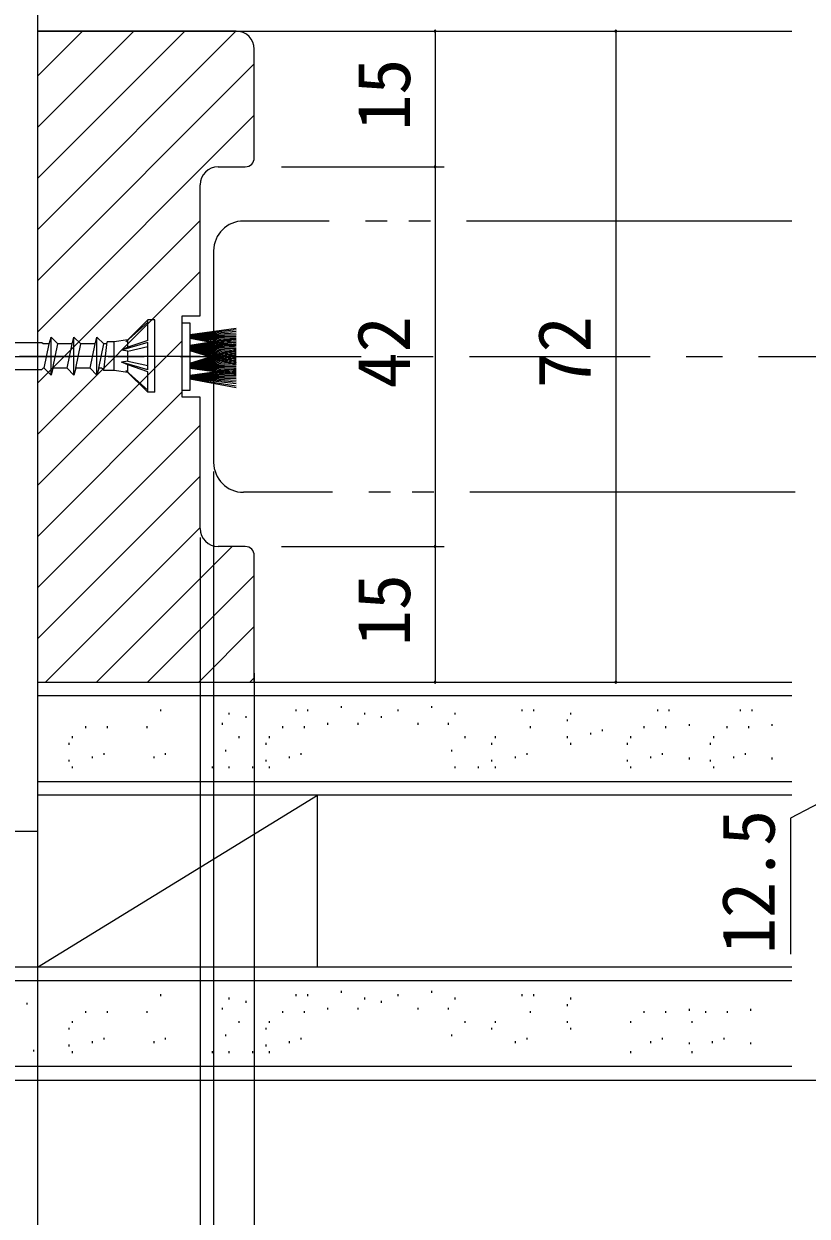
# Model space of a CAD drawing. Units: millimetres, scale not verified. Extents: x -1188 to -198, y -840 to 760.
# Drawn here: x -852.5 to -765.8, y -685.1 to -553.3 of the extents above; entities that cross this region are included whole.
import ezdxf
from ezdxf.enums import TextEntityAlignment as Align

# ---------------------------------------------------------------- set-up
doc = ezdxf.new("R2010")
doc.units = ezdxf.units.MM
doc.header["$LTSCALE"] = 4
doc.linetypes.add('CHAIN1', pattern=[8, 5, -1, 1, -1])
doc.linetypes.add('DOUBLE_CHAIN2', pattern=[12.8, 9, -1, 0.6, -0.6, 0.6, -1])
for name, color, linetype, lineweight in [('0-3_YKK_D', 6, 'Continuous', 9), ('0-5_YKK_12', 2, 'Continuous', 9), ('0-7_YSS_K', 3, 'Continuous', 9), ('0-8_YKK_13', 4, 'Continuous', 9)]:
    doc.layers.add(name, color=color, linetype=linetype, lineweight=lineweight)
doc.styles.add('ＭＳ ゴシック', font='')
doc.styles.get('ＭＳ ゴシック').set_extended_font_data('MS Gothic')

msp = doc.modelspace()

# ---------------------------------------------------------------- linework, layer by layer
at = {"layer": '0-3_YKK_D'}
for p, q in [((-824, -554.087), (-786, -554.087)), ((-824, -554.087), (-806, -554.087)), ((-807, -554.087), (-807, -569.087)), ((-787, -554.087), (-787, -626.087)), ((-824, -569.087), (-806, -569.087)), ((-824, -569.087), (-806, -569.087)), ((-807, -569.087), (-807, -611.087)), ((-831.5, -602.787), (-831.5, -724.087)), ((-833, -610.087), (-833, -744.087)), ((-824, -611.087), (-806, -611.087)), ((-824, -611.087), (-806, -611.087)), ((-807, -611.087), (-807, -626.087)), ((-827, -625.087), (-827, -744.087)), ((-824, -626.087), (-786, -626.087)), ((-824, -626.087), (-806, -626.087)), ((-851, -627.087), (-851, -744.087)), ((-751, -632.337), (-767.65, -641.118)), ((-767.65, -641.118), (-767.65, -656.158)), ((-841.25, -670.087), (-750, -670.087)), ((-833, -673.087), (-833, -724.087)), ((-833, -673.087), (-833, -744.087))]:
    msp.add_line(p, q, dxfattribs=at)
for centre, start, end in [((-807, -554.087), 90, 270), ((-807, -554.087), 270, 90), ((-787, -554.087), 90, 270), ((-787, -554.087), 270, 90), ((-807, -569.087), 90, 270), ((-807, -569.087), 90, 270), ((-807, -569.087), 270, 90), ((-807, -569.087), 270, 90), ((-807, -611.087), 90, 270), ((-807, -611.087), 90, 270), ((-807, -611.087), 270, 90), ((-807, -611.087), 270, 90), ((-807, -626.087), 90, 270), ((-807, -626.087), 270, 90), ((-787, -626.087), 90, 270), ((-787, -626.087), 270, 90)]:
    msp.add_arc(centre, 0.106, start, end, dxfattribs=at)
at = {"layer": '0-5_YKK_12'}
msp.add_line((-827, -554.087), (-767.5, -554.087), dxfattribs=at)
at = {"layer": '0-5_YKK_12', "linetype": 'DOUBLE_CHAIN2'}
for p, q in [((-767.5, -575.087), (-828.2, -575.087)), ((-831.5, -578.387), (-831.5, -601.787)), ((-767.131, -605.087), (-828.2, -605.087))]:
    msp.add_line(p, q, dxfattribs=at)
at = {"layer": '0-5_YKK_12', "linetype": 'CHAIN1'}
msp.add_line((-931.189, -590.087), (-448.117, -590.087), dxfattribs=at)
at = {"layer": '0-5_YKK_12', "linetype": 'DOUBLE_CHAIN2'}
for centre, start, end in [((-828.2, -578.387), 90, 180), ((-828.2, -601.787), 180, 270)]:
    msp.add_arc(centre, 3.3, start, end, dxfattribs=at)
at = {"layer": '0-7_YSS_K'}
for p, q in [((-851, -522.587), (-851, -657.587)), ((-851, -537.587), (-851, -642.587)), ((-851, -554.087), (-851, -579.087)), ((-829, -554.087), (-851, -554.087)), ((-851, -576.056), (-829.032, -554.087)), ((-851, -570.399), (-834.689, -554.087)), ((-851, -564.742), (-840.345, -554.087)), ((-851, -559.085), (-846.002, -554.087)), ((-851, -554.087), (-767.5, -554.087)), ((-827, -568.087), (-827, -556.087)), ((-851, -581.712), (-827, -557.712)), ((-851, -587.369), (-827, -563.369)), ((-831, -569.087), (-828, -569.087)), ((-833, -585.587), (-833, -571.087)), ((-851, -593.026), (-833, -575.026)), ((-851, -579.087), (-851, -626.087)), ((-851, -598.683), (-833, -580.683)), ((-835, -585.587), (-833, -585.587)), ((-835, -594.587), (-835, -585.587)), ((-851, -604.34), (-835, -588.34)), ((-851, -609.997), (-835, -593.997)), ((-833, -594.587), (-835, -594.587)), ((-833, -609.087), (-833, -594.587)), ((-851, -615.654), (-833, -597.654)), ((-851, -621.31), (-833, -603.31)), ((-850.12, -626.087), (-833, -608.967)), ((-844.463, -626.087), (-829.463, -611.087)), ((-828, -611.087), (-831, -611.087)), ((-827, -626.087), (-827, -612.087)), ((-838.806, -626.087), (-827, -614.281)), ((-833.149, -626.087), (-827, -619.938)), ((-851, -626.087), (-834, -626.087)), ((-851, -626.087), (-767.5, -626.087)), ((-851, -626.087), (-767.5, -626.087)), ((-834, -626.087), (-827, -626.087)), ((-827.493, -626.087), (-827, -625.595)), ((-767.5, -627.587), (-851, -627.587)), ((-817.405, -628.734), (-817.405, -628.934)), ((-807.405, -628.734), (-807.405, -628.934)), ((-837.398, -629.104), (-837.398, -629.304)), ((-829.81, -629.475), (-829.81, -629.675)), ((-827.957, -629.845), (-827.957, -630.045)), ((-822.398, -629.104), (-822.398, -629.304)), ((-821.111, -629.104), (-821.111, -629.304)), ((-814.81, -629.475), (-814.81, -629.675)), ((-812.957, -629.845), (-812.957, -630.045)), ((-811.111, -629.104), (-811.111, -629.304)), ((-804.81, -629.475), (-804.81, -629.675)), ((-797.398, -629.104), (-797.398, -629.304)), ((-796.111, -629.104), (-796.111, -629.304)), ((-792.393, -630.21), (-792.393, -630.41)), ((-792.022, -629.468), (-792.022, -629.668)), ((-782.398, -629.104), (-782.398, -629.304)), ((-781.111, -629.104), (-781.111, -629.304)), ((-773.221, -629.104), (-773.221, -629.304)), ((-771.934, -629.104), (-771.934, -629.304)), ((-845.69, -630.957), (-845.69, -631.157)), ((-843.291, -630.957), (-843.291, -631.157)), ((-838.88, -630.957), (-838.88, -631.157)), ((-830.551, -630.587), (-830.551, -630.787)), ((-823.88, -630.957), (-823.88, -631.157)), ((-821.481, -630.957), (-821.481, -631.157)), ((-818.887, -630.587), (-818.887, -630.787)), ((-815.551, -630.587), (-815.551, -630.787)), ((-808.887, -630.587), (-808.887, -630.787)), ((-805.551, -630.587), (-805.551, -630.787)), ((-796.481, -630.957), (-796.481, -631.157)), ((-788.512, -631.322), (-788.512, -631.522)), ((-783.88, -630.957), (-783.88, -631.157)), ((-781.481, -630.957), (-781.481, -631.157)), ((-778.887, -630.721), (-778.887, -630.921)), ((-774.703, -630.957), (-774.703, -631.157)), ((-772.305, -630.957), (-772.305, -631.157)), ((-769.71, -630.721), (-769.71, -630.921)), ((-847.543, -632.81), (-847.543, -633.01)), ((-847.173, -632.069), (-847.173, -632.269)), ((-828.698, -632.069), (-828.698, -632.269)), ((-825.733, -632.81), (-825.733, -633.01)), ((-825.363, -632.069), (-825.363, -632.269)), ((-803.698, -632.069), (-803.698, -632.269)), ((-800.733, -632.81), (-800.733, -633.01)), ((-800.363, -632.069), (-800.363, -632.269)), ((-792.393, -632.063), (-792.393, -632.263)), ((-792.022, -632.804), (-792.022, -633.004)), ((-789.799, -631.692), (-789.799, -631.892)), ((-785.733, -632.81), (-785.733, -633.01)), ((-785.363, -632.069), (-785.363, -632.269)), ((-776.557, -632.81), (-776.557, -633.01)), ((-776.186, -632.069), (-776.186, -632.269)), ((-843.662, -633.922), (-843.662, -634.122)), ((-836.852, -633.922), (-836.852, -634.122)), ((-830.181, -633.552), (-830.181, -633.752)), ((-821.852, -633.922), (-821.852, -634.122)), ((-805.181, -633.552), (-805.181, -633.752)), ((-796.852, -633.922), (-796.852, -634.122)), ((-781.852, -633.922), (-781.852, -634.122)), ((-772.675, -633.922), (-772.675, -634.122)), ((-847.543, -634.664), (-847.543, -634.864)), ((-847.173, -635.405), (-847.173, -635.605)), ((-844.949, -634.293), (-844.949, -634.493)), ((-838.139, -634.293), (-838.139, -634.493)), ((-831.663, -635.405), (-831.663, -635.605)), ((-829.81, -635.405), (-829.81, -635.605)), ((-827.216, -635.405), (-827.216, -635.605)), ((-825.733, -634.664), (-825.733, -634.864)), ((-825.363, -635.405), (-825.363, -635.605)), ((-823.139, -634.293), (-823.139, -634.493)), ((-804.81, -635.405), (-804.81, -635.605)), ((-802.216, -635.405), (-802.216, -635.605)), ((-800.733, -634.664), (-800.733, -634.864)), ((-800.363, -635.405), (-800.363, -635.605)), ((-798.139, -634.293), (-798.139, -634.493)), ((-785.733, -634.664), (-785.733, -634.864)), ((-785.363, -635.405), (-785.363, -635.605)), ((-783.139, -634.293), (-783.139, -634.493)), ((-778.887, -634.427), (-778.887, -634.627)), ((-776.557, -634.664), (-776.557, -634.864)), ((-776.186, -635.405), (-776.186, -635.605)), ((-773.962, -634.293), (-773.962, -634.493)), ((-769.71, -634.427), (-769.71, -634.627)), ((-851, -637.087), (-767.5, -637.087)), ((-851, -657.587), (-820, -638.587)), ((-767.5, -638.587), (-851, -638.587)), ((-820, -657.587), (-820, -638.587)), ((-851, -642.587), (-887, -642.587)), ((-767.5, -657.587), (-917, -657.587)), ((-917, -659.087), (-767.5, -659.087)), ((-817.405, -660.234), (-817.405, -660.434)), ((-807.405, -660.234), (-807.405, -660.434)), ((-852.139, -661.748), (-852.139, -661.548)), ((-837.398, -660.604), (-837.398, -660.804)), ((-829.81, -660.975), (-829.81, -661.175)), ((-827.957, -661.345), (-827.957, -661.545)), ((-822.398, -660.604), (-822.398, -660.804)), ((-821.111, -660.604), (-821.111, -660.804)), ((-814.81, -660.975), (-814.81, -661.175)), ((-812.957, -661.345), (-812.957, -661.545)), ((-811.111, -660.604), (-811.111, -660.804)), ((-804.81, -660.975), (-804.81, -661.175)), ((-797.398, -660.604), (-797.398, -660.804)), ((-796.111, -660.604), (-796.111, -660.804)), ((-792.393, -661.71), (-792.393, -661.91)), ((-792.022, -660.968), (-792.022, -661.168)), ((-845.69, -662.457), (-845.69, -662.657)), ((-843.291, -662.457), (-843.291, -662.657)), ((-838.88, -662.457), (-838.88, -662.657)), ((-830.551, -662.087), (-830.551, -662.287)), ((-823.88, -662.457), (-823.88, -662.657)), ((-821.481, -662.457), (-821.481, -662.657)), ((-818.887, -662.087), (-818.887, -662.287)), ((-815.551, -662.087), (-815.551, -662.287)), ((-808.887, -662.087), (-808.887, -662.287)), ((-805.551, -662.087), (-805.551, -662.287)), ((-796.481, -662.457), (-796.481, -662.657)), ((-783.88, -662.457), (-783.88, -662.657)), ((-781.481, -662.457), (-781.481, -662.657)), ((-778.887, -662.221), (-778.887, -662.421)), ((-777.081, -662.457), (-777.081, -662.657)), ((-774.682, -662.457), (-774.682, -662.657)), ((-772.088, -662.221), (-772.088, -662.421)), ((-847.543, -664.31), (-847.543, -664.51)), ((-847.173, -663.569), (-847.173, -663.769)), ((-828.698, -663.569), (-828.698, -663.769)), ((-825.733, -664.31), (-825.733, -664.51)), ((-825.363, -663.569), (-825.363, -663.769)), ((-803.698, -663.569), (-803.698, -663.769)), ((-800.733, -664.31), (-800.733, -664.51)), ((-800.363, -663.569), (-800.363, -663.769)), ((-792.393, -663.563), (-792.393, -663.763)), ((-792.022, -664.304), (-792.022, -664.504)), ((-785.363, -663.569), (-785.363, -663.769)), ((-778.563, -663.569), (-778.563, -663.769)), ((-844.949, -665.793), (-844.949, -665.993)), ((-843.662, -665.422), (-843.662, -665.622)), ((-838.139, -665.793), (-838.139, -665.993)), ((-836.852, -665.422), (-836.852, -665.622)), ((-830.181, -665.052), (-830.181, -665.252)), ((-823.139, -665.793), (-823.139, -665.993)), ((-821.852, -665.422), (-821.852, -665.622)), ((-805.181, -665.052), (-805.181, -665.252)), ((-798.139, -665.793), (-798.139, -665.993)), ((-796.852, -665.422), (-796.852, -665.622)), ((-783.139, -665.793), (-783.139, -665.993)), ((-781.852, -665.422), (-781.852, -665.622)), ((-776.339, -665.793), (-776.339, -665.993)), ((-775.053, -665.422), (-775.053, -665.622)), ((-851.398, -666.936), (-851.398, -666.736)), ((-847.543, -666.164), (-847.543, -666.364)), ((-847.173, -666.905), (-847.173, -667.105)), ((-831.663, -666.905), (-831.663, -667.105)), ((-829.81, -666.905), (-829.81, -667.105)), ((-827.216, -666.905), (-827.216, -667.105)), ((-825.733, -666.164), (-825.733, -666.364)), ((-825.363, -666.905), (-825.363, -667.105)), ((-785.363, -666.905), (-785.363, -667.105)), ((-778.887, -665.927), (-778.887, -666.127)), ((-778.563, -666.905), (-778.563, -667.105)), ((-772.088, -665.927), (-772.088, -666.127)), ((-767.5, -668.587), (-917, -668.587)), ((-917, -670.087), (-767.5, -670.087))]:
    msp.add_line(p, q, dxfattribs=at)
for centre, radius, start, end in [((-829, -556.087), 2, 0, 89.99998), ((-828, -568.087), 1, 270, 359.99998), ((-831, -571.087), 2, 90, 179.99998), ((-831, -609.087), 2, 180, 269.99998), ((-828, -612.087), 1, 0, 89.99998)]:
    msp.add_arc(centre, radius, start, end, dxfattribs=at)
at = {"layer": '0-8_YKK_13'}
for p, q in [((-841.225, -588.452), (-838.8, -586.027)), ((-841.225, -588.452), (-838.8, -586.269)), ((-838.8, -588.291), (-838.8, -586.027)), ((-838, -586.027), (-838.8, -586.027)), ((-838, -594.027), (-838, -586.027)), ((-835, -593.837), (-835, -586.337)), ((-835, -586.337), (-834.15, -586.337)), ((-834.15, -586.337), (-834.15, -593.837)), ((-849.701, -588.677), (-849.5, -587.927)), ((-849.5, -592.127), (-849.5, -587.927)), ((-848.75, -588.677), (-849.5, -587.927)), ((-847.161, -588.677), (-846.96, -587.927)), ((-846.96, -592.127), (-846.96, -587.927)), ((-846.21, -588.677), (-846.96, -587.927)), ((-844.621, -588.677), (-844.42, -587.927)), ((-844.42, -592.127), (-844.42, -587.927)), ((-843.67, -588.677), (-844.42, -587.927)), ((-834.15, -587.648), (-829, -586.921)), ((-834.15, -587.683), (-829, -587.104)), ((-834.15, -587.719), (-829, -587.286)), ((-834.15, -587.754), (-829, -587.466)), ((-834.15, -587.789), (-829, -587.645)), ((-834.15, -587.859), (-829, -588.003)), ((-834.15, -587.859), (-829, -588.003)), ((-834.15, -587.894), (-829, -588.182)), ((-834.15, -587.929), (-829, -588.362)), ((-834.15, -587.964), (-829, -588.543)), ((-834.15, -588.817), (-829, -588.016)), ((-834.15, -588.018), (-829, -588.819)), ((-834.15, -588.055), (-829, -589.006)), ((-834.149, -587.824), (-829, -587.824)), ((-850.5, -588.552), (-860, -588.552)), ((-850.375, -588.677), (-850.5, -588.552)), ((-849.701, -588.677), (-850.375, -588.677)), ((-850.25, -591.377), (-849.701, -588.677)), ((-849.299, -591.377), (-848.75, -588.677)), ((-847.161, -588.677), (-848.75, -588.677)), ((-847.71, -591.377), (-847.161, -588.677)), ((-846.759, -591.377), (-846.21, -588.677)), ((-844.621, -588.677), (-846.21, -588.677)), ((-845.17, -591.377), (-844.621, -588.677)), ((-844.219, -591.377), (-843.67, -588.677)), ((-843.331, -588.677), (-843.67, -588.677)), ((-843.659, -591.602), (-843.271, -588.452)), ((-843.331, -588.677), (-843.271, -588.452)), ((-842.5, -588.452), (-843.271, -588.452)), ((-841, -588.227), (-842.5, -588.452)), ((-842.5, -591.602), (-842.5, -588.452)), ((-838.8, -588.521), (-841.712, -589.354)), ((-841, -589.047), (-841.712, -589.354)), ((-841, -589.47), (-841.712, -589.354)), ((-841, -589.047), (-841, -588.227)), ((-838.8, -588.291), (-841, -589.047)), ((-841, -589.47), (-838.8, -588.978)), ((-838.8, -591.533), (-838.8, -588.521)), ((-834.15, -588.835), (-829, -588.109)), ((-834.15, -588.871), (-829, -588.292)), ((-834.15, -588.907), (-829, -588.474)), ((-834.15, -588.942), (-829, -588.654)), ((-834.15, -588.977), (-829, -588.833)), ((-834.15, -589.047), (-829, -589.19)), ((-834.15, -589.047), (-829, -589.19)), ((-834.15, -589.082), (-829, -589.37)), ((-834.15, -589.117), (-829, -589.55)), ((-834.15, -589.152), (-829, -589.731)), ((-834.15, -589.188), (-829, -589.914)), ((-834.15, -589.206), (-829, -590.007)), ((-834.15, -590.793), (-829, -589.21)), ((-834.15, -589.243), (-829, -590.194)), ((-834.15, -589.28), (-829, -590.384)), ((-834.15, -589.327), (-829, -590.587)), ((-834.15, -589.366), (-829, -590.785)), ((-834.149, -589.012), (-829, -589.012)), ((-841, -590.585), (-841.712, -590.7)), ((-841, -591.007), (-841.712, -590.7)), ((-838.8, -591.533), (-841.712, -590.7)), ((-841, -590.585), (-841, -589.448)), ((-841, -590.585), (-841, -589.47)), ((-841, -590.585), (-838.8, -591.076)), ((-834.15, -589.406), (-829, -590.989)), ((-834.15, -590.833), (-829, -589.414)), ((-834.15, -590.872), (-829, -589.612)), ((-834.15, -590.909), (-829, -589.805)), ((-834.15, -590.946), (-829, -589.995)), ((-834.15, -590.983), (-829, -590.182)), ((-834.15, -591.001), (-829, -590.274)), ((-834.15, -591.037), (-829, -590.458)), ((-834.15, -591.072), (-829, -590.639)), ((-860, -591.502), (-850.5, -591.502)), ((-850.375, -591.377), (-850.5, -591.502)), ((-850.25, -591.377), (-850.375, -591.377)), ((-850.25, -591.377), (-849.5, -592.127)), ((-849.299, -591.377), (-849.5, -592.127)), ((-847.71, -591.377), (-849.299, -591.377)), ((-847.71, -591.377), (-846.96, -592.127)), ((-846.759, -591.377), (-846.96, -592.127)), ((-845.17, -591.377), (-846.759, -591.377)), ((-845.17, -591.377), (-844.42, -592.127)), ((-844.219, -591.377), (-844.42, -592.127)), ((-843.88, -591.377), (-844.219, -591.377)), ((-843.88, -591.377), (-843.655, -591.602)), ((-842.5, -591.602), (-843.659, -591.602)), ((-841, -591.827), (-842.5, -591.602)), ((-841.225, -591.602), (-838.8, -593.786)), ((-841.225, -591.602), (-838.8, -594.027)), ((-838.8, -591.763), (-841, -591.007)), ((-841, -591.827), (-841, -591.007)), ((-838.8, -594.027), (-838.8, -591.763)), ((-834.15, -591.107), (-829, -590.819)), ((-834.15, -591.142), (-829, -590.998)), ((-834.15, -591.212), (-829, -591.356)), ((-834.15, -591.212), (-829, -591.356)), ((-834.15, -591.247), (-829, -591.535)), ((-834.15, -591.282), (-829, -591.715)), ((-834.15, -591.318), (-829, -591.897)), ((-834.15, -591.354), (-829, -592.08)), ((-834.15, -592.148), (-829, -591.421)), ((-834.15, -592.183), (-829, -591.604)), ((-834.15, -592.219), (-829, -591.786)), ((-834.15, -592.254), (-829, -591.966)), ((-834.149, -591.177), (-829, -591.177)), ((-834.15, -592.289), (-829, -592.145)), ((-834.15, -592.359), (-829, -592.503)), ((-834.15, -592.359), (-829, -592.503)), ((-834.15, -592.394), (-829, -592.682)), ((-834.15, -592.429), (-829, -592.862)), ((-834.15, -592.464), (-829, -593.043)), ((-834.15, -592.518), (-829, -593.319)), ((-834.15, -592.555), (-829, -593.506)), ((-834.149, -592.324), (-829, -592.324)), ((-838, -594.027), (-838.8, -594.027)), ((-834.15, -593.837), (-835, -593.837))]:
    msp.add_line(p, q, dxfattribs=at)
at = {"layer": '0-8_YKK_13', "linetype": 'CHAIN1'}
msp.add_line((-833, -590.087), (-909.653, -590.087), dxfattribs=at)

# ---------------------------------------------------------------- texts
at = {"layer": '0-3_YKK_D', "color": 4, "style": 'ＭＳ ゴシック'}
for s, p in [('15', (-808, -565.107)), ('42', (-808, -593.607)), ('72', (-788, -593.607)), ('15', (-808, -622.107)), ('12.5', (-767.65, -656.158))]:
    msp.add_text(s, height=5.865, rotation=90, dxfattribs=at).set_placement(p, align=Align.BOTTOM_LEFT)

doc.saveas('drawing.dxf')
